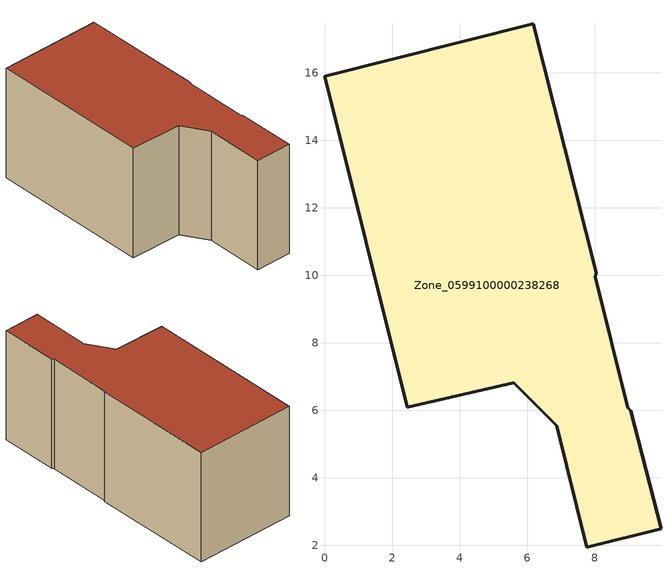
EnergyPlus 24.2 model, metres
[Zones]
Zone_0599100000238268
 floor ground (C_G): 5.61,6.81 2.45,6.09 0,15.9 6.18,17.45 8.05,10.07 8.02,9.95 8.98,6.07 9.07,5.99 9.97,2.49 7.78,1.94 6.88,5.54 z0
 wall outside (C_F): 8.05,10.07 6.18,17.45 0,15.9 2.45,6.09 5.61,6.81 6.88,5.54 7.78,1.94 9.97,2.49 9.07,5.99 8.98,6.07 8.02,9.95 8.05,10.07 z0:7.12
 roof outside (C_R): 9.97,2.49 9.07,5.99 8.98,6.07 8.02,9.95 8.05,10.07 6.18,17.45 0,15.9 2.45,6.09 5.61,6.81 6.88,5.54 7.78,1.94 z7.12
[BUILDING]
Pand.0599100000238268: North Axis=0; Terrain=City; Loads Convergence Tolerance Value=0.04; Temperature Convergence Tolerance Value=0.4; Solar Distribution=FullExterior; Maximum Number of Warmup Days=25; Minimum Number of Warmup Days=1
[Site:Location]
Rotterdam.The.Hague.AP_ZH_NLD Design_Conditions: Latitude=51.96; Longitude=4.45; Time Zone=1; Elevation=-4.5
[SITE:GROUNDTEMPERATURE:BUILDINGSURFACE]
18, 18, 18, 18, 18, 18, 18, 18, 18, 18, 18, 18
[MATERIAL] Thermal Absorptance=0.9; Solar Absorptance=0.7; Visible Absorptance=0.7
Name | Roughness | Thickness | Conductivity | Density | Specific Heat
G.TI.1946-1964 | MediumSmooth | 0.15 | 1 | 540 | 1210
F.TI.1946-1964 | Rough | 0.3 | 0.857143 | 1920 | 840
R.TI.1946-1964 | MediumRough | 0.2 | 0.277778 | 1500 | 1000
[CONSTRUCTION]
C_G: G.TI.1946-1964
C_F: F.TI.1946-1964
C_R: R.TI.1946-1964
[ZONE]
Zone_0599100000238268: Type=1; Multiplier=1; Ceiling Height=Autocalculate; Volume=Autocalculate; Floor Area=autocalculate; Part of Total Floor Area=Yes
[ZONEINFILTRATION:DESIGNFLOWRATE]
Infil_Zone_0599100000238268: Zone or ZoneList or Space or SpaceList=Zone_0599100000238268; Schedule=AlwaysOn; Design Flow Rate Calculation Method=Flow/Area; Flow Rate per Floor Area=0.003; Constant Term Coefficient=1; Temperature Term Coefficient=0; Velocity Term Coefficient=0; Velocity Squared Term Coefficient=0
[HVACTEMPLATE:ZONE:IDEALLOADSAIRSYSTEM]
Zone_0599100000238268: Maximum Heating Supply Air Temperature=50; Minimum Cooling Supply Air Temperature=13; Maximum Heating Supply Air Humidity Ratio=0.0156; Minimum Cooling Supply Air Humidity Ratio=0.0077; Heating Limit=NoLimit; Cooling Limit=NoLimit; Dehumidification Control Type=ConstantSensibleHeatRatio; Cooling Sensible Heat Ratio=0.7; Dehumidification Setpoint=60; Humidification Control Type=None; Humidification Setpoint=30; Outdoor Air Method=None; Outdoor Air Flow Rate per Person=0.00944; Outdoor Air Flow Rate per Zone Floor Area=0; Outdoor Air Flow Rate per Zone=0; Demand Controlled Ventilation Type=None; Outdoor Air Economizer Type=NoEconomizer; Heat Recovery Type=None; Sensible Heat Recovery Effectiveness=0.7; Latent Heat Recovery Effectiveness=0.65
[ZONECONTROL:THERMOSTAT]
ThermostatControl_Zone_0599100000238268: Zone or ZoneList=Zone_0599100000238268; Control Type Schedule=DualSetpointControlType; Control 1=Thermostat_Zone_0599100000238268; Temperature Difference Between Cutout And Setpoint=0
[THERMOSTATSETPOINT:DUALSETPOINT]
Thermostat_Zone_0599100000238268: Heating Setpoint Temperature Schedule=HeatingSetpoint_Zone_0599100000238268; Cooling Setpoint Temperature Schedule=CoolingSetpoint_Zone_0599100000238268
[SCHEDULE:COMPACT]
HeatingSetpoint_Zone_0599100000238268: Through: 12/31, For: AllDays, Until: 24:00, 21
CoolingSetpoint_Zone_0599100000238268: Through: 12/31, For: AllDays, Until: 24:00, 24
DualSetpointControlType: Through: 12/31, For: AllDays, Until: 24:00, 4
AlwaysOn: Through: 12/31, For: AllDays, Until: 24:00, 1
